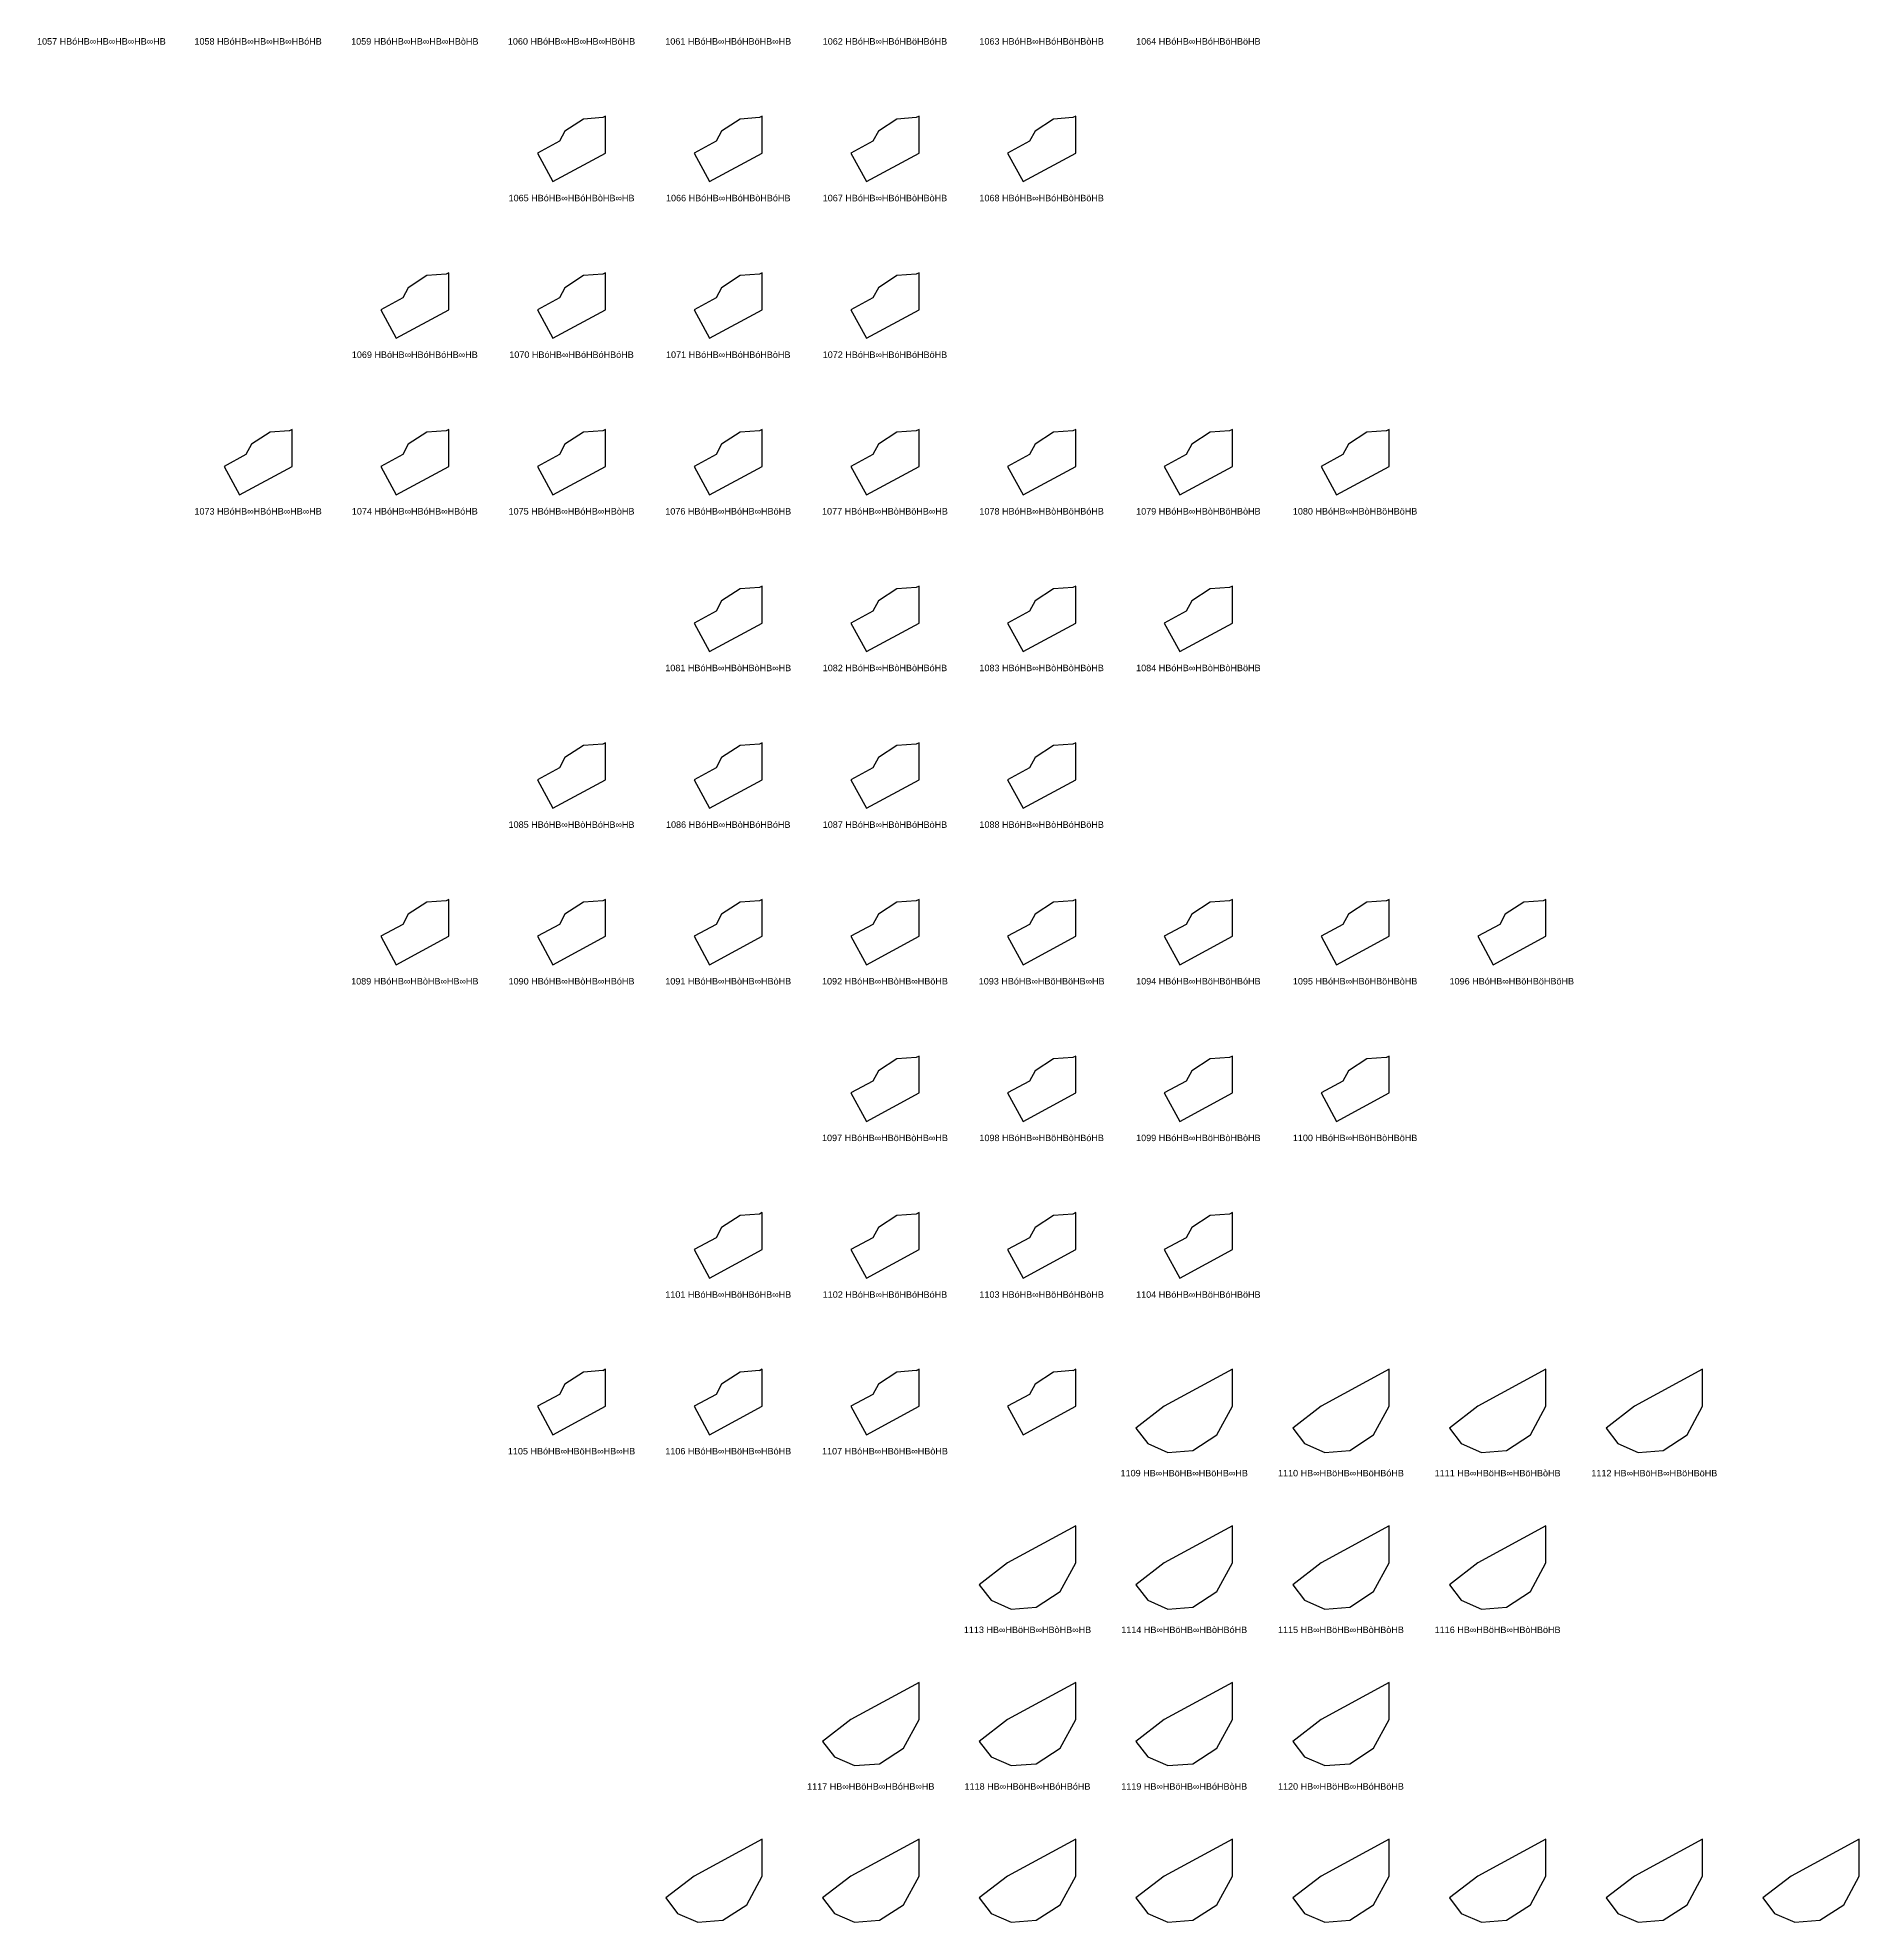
# Model space of a CAD drawing. Header units: millimetres. Extents: x 122552 to 1654769, y -10280102 to 62068.
# Drawn here: x 1289417 to 1599173, y -8985962 to -8665352 of the extents above; entities that cross this region are included whole.
import ezdxf
from ezdxf.enums import TextEntityAlignment as Align

# ---------------------------------------------------------------- set-up
doc = ezdxf.new("R2010")
doc.units = ezdxf.units.MM
doc.styles.add('Arial', font='arial_0.ttf')

msp = doc.modelspace()

# ---------------------------------------------------------------- linework, layer by layer
for points in [[(1377032, -8689842), (1385983, -8684984), (1385983, -8678696), (1385505, -8678955), (1385503, -8678926), (1382215, -8679187), (1379069, -8681232), (1378133, -8682956), (1374396, -8684984)], [(1403681, -8689842), (1412632, -8684984), (1412632, -8678696), (1412154, -8678955), (1412151, -8678926), (1408864, -8679187), (1405717, -8681232), (1404781, -8682956), (1401045, -8684984)], [(1430330, -8689842), (1439281, -8684984), (1439281, -8678696), (1438802, -8678955), (1438800, -8678926), (1435512, -8679187), (1432366, -8681232), (1431430, -8682956), (1427693, -8684984)], [(1456978, -8689842), (1465929, -8684984), (1465929, -8678696), (1465451, -8678955), (1465449, -8678926), (1462161, -8679187), (1459015, -8681232), (1458079, -8682956), (1454342, -8684984)], [(1350384, -8716491), (1359335, -8711633), (1359335, -8705345), (1358856, -8705604), (1358854, -8705575), (1355566, -8705835), (1352420, -8707880), (1351484, -8709605), (1347747, -8711633)], [(1377032, -8716491), (1385983, -8711633), (1385983, -8705345), (1385505, -8705604), (1385503, -8705575), (1382215, -8705835), (1379069, -8707880), (1378133, -8709605), (1374396, -8711633)], [(1403681, -8716491), (1412632, -8711633), (1412632, -8705345), (1412154, -8705604), (1412151, -8705575), (1408864, -8705835), (1405717, -8707880), (1404781, -8709605), (1401045, -8711633)], [(1430330, -8716491), (1439281, -8711633), (1439281, -8705345), (1438802, -8705604), (1438800, -8705575), (1435512, -8705835), (1432366, -8707880), (1431430, -8709605), (1427693, -8711633)], [(1323735, -8743139), (1332686, -8738282), (1332686, -8731993), (1332208, -8732253), (1332205, -8732223), (1328918, -8732484), (1325771, -8734529), (1324835, -8736254), (1321099, -8738282)], [(1350384, -8743139), (1359335, -8738282), (1359335, -8731993), (1358856, -8732253), (1358854, -8732223), (1355566, -8732484), (1352420, -8734529), (1351484, -8736254), (1347747, -8738282)], [(1377032, -8743139), (1385983, -8738282), (1385983, -8731993), (1385505, -8732253), (1385503, -8732223), (1382215, -8732484), (1379069, -8734529), (1378133, -8736254), (1374396, -8738282)], [(1403681, -8743139), (1412632, -8738282), (1412632, -8731993), (1412154, -8732253), (1412151, -8732223), (1408864, -8732484), (1405717, -8734529), (1404781, -8736254), (1401045, -8738282)], [(1430330, -8743139), (1439281, -8738282), (1439281, -8731993), (1438802, -8732253), (1438800, -8732223), (1435512, -8732484), (1432366, -8734529), (1431430, -8736254), (1427693, -8738282)], [(1456978, -8743139), (1465929, -8738282), (1465929, -8731993), (1465451, -8732253), (1465449, -8732223), (1462161, -8732484), (1459015, -8734529), (1458079, -8736254), (1454342, -8738282)], [(1483627, -8743139), (1492578, -8738282), (1492578, -8731993), (1492100, -8732253), (1492097, -8732223), (1488810, -8732484), (1485663, -8734529), (1484727, -8736254), (1480991, -8738282)], [(1510276, -8743139), (1519227, -8738282), (1519227, -8731993), (1518748, -8732253), (1518746, -8732223), (1515458, -8732484), (1512312, -8734529), (1511376, -8736254), (1507639, -8738282)], [(1403681, -8769788), (1412632, -8764930), (1412632, -8758642), (1412154, -8758901), (1412151, -8758872), (1408864, -8759133), (1405717, -8761178), (1404781, -8762902), (1401045, -8764930)], [(1430330, -8769788), (1439281, -8764930), (1439281, -8758642), (1438802, -8758901), (1438800, -8758872), (1435512, -8759133), (1432366, -8761178), (1431430, -8762902), (1427693, -8764930)], [(1456978, -8769788), (1465929, -8764930), (1465929, -8758642), (1465451, -8758901), (1465449, -8758872), (1462161, -8759133), (1459015, -8761178), (1458079, -8762902), (1454342, -8764930)], [(1483627, -8769788), (1492578, -8764930), (1492578, -8758642), (1492100, -8758901), (1492097, -8758872), (1488810, -8759133), (1485663, -8761178), (1484727, -8762902), (1480991, -8764930)], [(1377032, -8796437), (1385983, -8791579), (1385983, -8785291), (1385505, -8785550), (1385503, -8785521), (1382215, -8785781), (1379069, -8787826), (1378133, -8789551), (1374396, -8791579)], [(1403681, -8796437), (1412632, -8791579), (1412632, -8785291), (1412154, -8785550), (1412151, -8785521), (1408864, -8785781), (1405717, -8787826), (1404781, -8789551), (1401045, -8791579)], [(1430330, -8796437), (1439281, -8791579), (1439281, -8785291), (1438802, -8785550), (1438800, -8785521), (1435512, -8785781), (1432366, -8787826), (1431430, -8789551), (1427693, -8791579)], [(1456978, -8796437), (1465929, -8791579), (1465929, -8785291), (1465451, -8785550), (1465449, -8785521), (1462161, -8785781), (1459015, -8787826), (1458079, -8789551), (1454342, -8791579)], [(1350384, -8823085), (1359335, -8818228), (1359335, -8811939), (1358856, -8812199), (1358854, -8812169), (1355566, -8812430), (1352420, -8814475), (1351484, -8816200), (1347747, -8818228)], [(1377032, -8823085), (1385983, -8818228), (1385983, -8811939), (1385505, -8812199), (1385503, -8812169), (1382215, -8812430), (1379069, -8814475), (1378133, -8816200), (1374396, -8818228)], [(1403681, -8823085), (1412632, -8818228), (1412632, -8811939), (1412154, -8812199), (1412151, -8812169), (1408864, -8812430), (1405717, -8814475), (1404781, -8816200), (1401045, -8818228)], [(1430330, -8823085), (1439281, -8818228), (1439281, -8811939), (1438802, -8812199), (1438800, -8812169), (1435512, -8812430), (1432366, -8814475), (1431430, -8816200), (1427693, -8818228)], [(1456978, -8823085), (1465929, -8818228), (1465929, -8811939), (1465451, -8812199), (1465449, -8812169), (1462161, -8812430), (1459015, -8814475), (1458079, -8816200), (1454342, -8818228)], [(1483627, -8823085), (1492578, -8818228), (1492578, -8811939), (1492100, -8812199), (1492097, -8812169), (1488810, -8812430), (1485663, -8814475), (1484727, -8816200), (1480991, -8818228)], [(1510276, -8823085), (1519227, -8818228), (1519227, -8811939), (1518748, -8812199), (1518746, -8812169), (1515458, -8812430), (1512312, -8814475), (1511376, -8816200), (1507639, -8818228)], [(1536924, -8823085), (1545875, -8818228), (1545875, -8811939), (1545397, -8812199), (1545395, -8812169), (1542107, -8812430), (1538961, -8814475), (1538025, -8816200), (1534288, -8818228)], [(1430330, -8849734), (1439281, -8844876), (1439281, -8838588), (1438802, -8838847), (1438800, -8838818), (1435512, -8839079), (1432366, -8841124), (1431430, -8842848), (1427693, -8844876)], [(1456978, -8849734), (1465929, -8844876), (1465929, -8838588), (1465451, -8838847), (1465449, -8838818), (1462161, -8839079), (1459015, -8841124), (1458079, -8842848), (1454342, -8844876)], [(1483627, -8849734), (1492578, -8844876), (1492578, -8838588), (1492100, -8838847), (1492097, -8838818), (1488810, -8839079), (1485663, -8841124), (1484727, -8842848), (1480991, -8844876)], [(1510276, -8849734), (1519227, -8844876), (1519227, -8838588), (1518748, -8838847), (1518746, -8838818), (1515458, -8839079), (1512312, -8841124), (1511376, -8842848), (1507639, -8844876)], [(1403681, -8876383), (1412632, -8871525), (1412632, -8865237), (1412154, -8865496), (1412151, -8865467), (1408864, -8865727), (1405717, -8867772), (1404781, -8869497), (1401045, -8871525)], [(1430330, -8876383), (1439281, -8871525), (1439281, -8865237), (1438802, -8865496), (1438800, -8865467), (1435512, -8865727), (1432366, -8867772), (1431430, -8869497), (1427693, -8871525)], [(1456978, -8876383), (1465929, -8871525), (1465929, -8865237), (1465451, -8865496), (1465449, -8865467), (1462161, -8865727), (1459015, -8867772), (1458079, -8869497), (1454342, -8871525)], [(1483627, -8876383), (1492578, -8871525), (1492578, -8865237), (1492100, -8865496), (1492097, -8865467), (1488810, -8865727), (1485663, -8867772), (1484727, -8869497), (1480991, -8871525)], [(1377032, -8903031), (1385983, -8898174), (1385983, -8891885), (1385505, -8892145), (1385503, -8892115), (1382215, -8892376), (1379069, -8894421), (1378133, -8896146), (1374396, -8898174)], [(1403681, -8903031), (1412632, -8898174), (1412632, -8891885), (1412154, -8892145), (1412151, -8892115), (1408864, -8892376), (1405717, -8894421), (1404781, -8896146), (1401045, -8898174)], [(1430330, -8903031), (1439281, -8898174), (1439281, -8891885), (1438802, -8892145), (1438800, -8892115), (1435512, -8892376), (1432366, -8894421), (1431430, -8896146), (1427693, -8898174)], [(1456978, -8903031), (1465929, -8898174), (1465929, -8891885), (1465451, -8892145), (1465449, -8892115), (1462161, -8892376), (1459015, -8894421), (1458079, -8896146), (1454342, -8898174)], [(1492578, -8891885), (1480991, -8898174), (1476173, -8901878), (1478183, -8904493), (1481613, -8906016), (1485869, -8905679), (1489942, -8903031), (1492578, -8898174)], [(1519227, -8891885), (1507639, -8898174), (1502822, -8901878), (1504832, -8904493), (1508261, -8906016), (1512517, -8905679), (1516590, -8903031), (1519227, -8898174)], [(1545875, -8891885), (1534288, -8898174), (1529470, -8901878), (1531481, -8904493), (1534910, -8906016), (1539166, -8905679), (1543239, -8903031), (1545875, -8898174)], [(1572524, -8891885), (1560937, -8898174), (1556119, -8901878), (1558129, -8904493), (1561559, -8906016), (1565815, -8905679), (1569888, -8903031), (1572524, -8898174)], [(1465929, -8918534), (1454342, -8924822), (1449524, -8928527), (1451535, -8931141), (1454964, -8932665), (1459220, -8932327), (1463293, -8929680), (1465929, -8924822)], [(1492578, -8918534), (1480991, -8924822), (1476173, -8928527), (1478183, -8931141), (1481613, -8932665), (1485869, -8932327), (1489942, -8929680), (1492578, -8924822)], [(1519227, -8918534), (1507639, -8924822), (1502822, -8928527), (1504832, -8931141), (1508261, -8932665), (1512517, -8932327), (1516590, -8929680), (1519227, -8924822)], [(1545875, -8918534), (1534288, -8924822), (1529470, -8928527), (1531481, -8931141), (1534910, -8932665), (1539166, -8932327), (1543239, -8929680), (1545875, -8924822)], [(1439281, -8945183), (1427693, -8951471), (1422876, -8955175), (1424886, -8957790), (1428315, -8959314), (1432571, -8958976), (1436644, -8956329), (1439281, -8951471)], [(1465929, -8945183), (1454342, -8951471), (1449524, -8955175), (1451535, -8957790), (1454964, -8959314), (1459220, -8958976), (1463293, -8956329), (1465929, -8951471)], [(1492578, -8945183), (1480991, -8951471), (1476173, -8955175), (1478183, -8957790), (1481613, -8959314), (1485869, -8958976), (1489942, -8956329), (1492578, -8951471)], [(1519227, -8945183), (1507639, -8951471), (1502822, -8955175), (1504832, -8957790), (1508261, -8959314), (1512517, -8958976), (1516590, -8956329), (1519227, -8951471)], [(1412632, -8971831), (1401045, -8978120), (1396227, -8981824), (1398237, -8984439), (1401667, -8985962), (1405923, -8985625), (1409996, -8982977), (1412632, -8978120)], [(1439281, -8971831), (1427693, -8978120), (1422876, -8981824), (1424886, -8984439), (1428315, -8985962), (1432571, -8985625), (1436644, -8982977), (1439281, -8978120)], [(1465929, -8971831), (1454342, -8978120), (1449524, -8981824), (1451535, -8984439), (1454964, -8985962), (1459220, -8985625), (1463293, -8982977), (1465929, -8978120)], [(1492578, -8971831), (1480991, -8978120), (1476173, -8981824), (1478183, -8984439), (1481613, -8985962), (1485869, -8985625), (1489942, -8982977), (1492578, -8978120)], [(1519227, -8971831), (1507639, -8978120), (1502822, -8981824), (1504832, -8984439), (1508261, -8985962), (1512517, -8985625), (1516590, -8982977), (1519227, -8978120)], [(1545875, -8971831), (1534288, -8978120), (1529470, -8981824), (1531481, -8984439), (1534910, -8985962), (1539166, -8985625), (1543239, -8982977), (1545875, -8978120)], [(1572524, -8971831), (1560937, -8978120), (1556119, -8981824), (1558129, -8984439), (1561559, -8985962), (1565815, -8985625), (1569888, -8982977), (1572524, -8978120)], [(1599173, -8971831), (1587585, -8978120), (1582768, -8981824), (1584778, -8984439), (1588207, -8985962), (1592463, -8985625), (1596536, -8982977), (1599173, -8978120)]]:
    msp.add_lwpolyline(points, close=True)

# ---------------------------------------------------------------- texts
at = {"style": 'Arial'}
for s, p in [('1057 HBóHB∞HB∞HB∞HB∞HB', (1300244, -8665980)), ('1058 HBóHB∞HB∞HB∞HBóHB', (1326892, -8665980)), ('1059 HBóHB∞HB∞HB∞HBòHB', (1353541, -8665980)), ('1060 HBóHB∞HB∞HB∞HBöHB', (1380190, -8665980)), ('1061 HBóHB∞HBóHBöHB∞HB', (1406838, -8665980)), ('1062 HBóHB∞HBóHBöHBóHB', (1433487, -8665980)), ('1063 HBóHB∞HBóHBöHBòHB', (1460136, -8665980)), ('1064 HBóHB∞HBóHBöHBöHB', (1486784, -8665980)), ('1065 HBóHB∞HBóHBòHB∞HB', (1380190, -8692628)), ('1066 HBóHB∞HBóHBòHBóHB', (1406838, -8692628)), ('1067 HBóHB∞HBóHBòHBòHB', (1433487, -8692628)), ('1068 HBóHB∞HBóHBòHBöHB', (1460136, -8692628)), ('1069 HBóHB∞HBóHBóHB∞HB', (1353541, -8719277)), ('1070 HBóHB∞HBóHBóHBóHB', (1380190, -8719277)), ('1071 HBóHB∞HBóHBóHBòHB', (1406838, -8719277)), ('1072 HBóHB∞HBóHBóHBöHB', (1433487, -8719277)), ('1073 HBóHB∞HBóHB∞HB∞HB', (1326892, -8745926)), ('1074 HBóHB∞HBóHB∞HBóHB', (1353541, -8745926)), ('1075 HBóHB∞HBóHB∞HBòHB', (1380190, -8745926)), ('1076 HBóHB∞HBóHB∞HBöHB', (1406838, -8745926)), ('1077 HBóHB∞HBòHBöHB∞HB', (1433487, -8745926)), ('1078 HBóHB∞HBòHBöHBóHB', (1460136, -8745926)), ('1079 HBóHB∞HBòHBöHBòHB', (1486784, -8745926)), ('1080 HBóHB∞HBòHBöHBöHB', (1513433, -8745926)), ('1081 HBóHB∞HBòHBòHB∞HB', (1406838, -8772574)), ('1082 HBóHB∞HBòHBòHBóHB', (1433487, -8772574)), ('1083 HBóHB∞HBòHBòHBòHB', (1460136, -8772574)), ('1084 HBóHB∞HBòHBòHBöHB', (1486784, -8772574)), ('1085 HBóHB∞HBòHBóHB∞HB', (1380190, -8799223)), ('1086 HBóHB∞HBòHBóHBóHB', (1406838, -8799223)), ('1087 HBóHB∞HBòHBóHBòHB', (1433487, -8799223)), ('1088 HBóHB∞HBòHBóHBöHB', (1460136, -8799223)), ('1089 HBóHB∞HBòHB∞HB∞HB', (1353541, -8825872)), ('1090 HBóHB∞HBòHB∞HBóHB', (1380190, -8825872)), ('1091 HBóHB∞HBòHB∞HBòHB', (1406838, -8825872)), ('1092 HBóHB∞HBòHB∞HBöHB', (1433487, -8825872)), ('1093 HBóHB∞HBöHBöHB∞HB', (1460136, -8825872)), ('1094 HBóHB∞HBöHBöHBóHB', (1486784, -8825872)), ('1095 HBóHB∞HBöHBöHBòHB', (1513433, -8825872)), ('1096 HBóHB∞HBöHBöHBöHB', (1540082, -8825872)), ('1097 HBóHB∞HBöHBòHB∞HB', (1433487, -8852520)), ('1098 HBóHB∞HBöHBòHBóHB', (1460136, -8852520)), ('1099 HBóHB∞HBöHBòHBòHB', (1486784, -8852520)), ('1100 HBóHB∞HBöHBòHBöHB', (1513433, -8852520)), ('1101 HBóHB∞HBöHBóHB∞HB', (1406838, -8879169)), ('1102 HBóHB∞HBöHBóHBóHB', (1433487, -8879169)), ('1103 HBóHB∞HBöHBóHBòHB', (1460136, -8879169)), ('1104 HBóHB∞HBöHBóHBöHB', (1486784, -8879169)), ('1105 HBóHB∞HBöHB∞HB∞HB', (1380190, -8905818)), ('1106 HBóHB∞HBöHB∞HBóHB', (1406838, -8905818)), ('1107 HBóHB∞HBöHB∞HBòHB', (1433487, -8905818)), ('1109 HB∞HBöHB∞HBöHB∞HB', (1484375, -8909549)), ('1110 HB∞HBöHB∞HBöHBóHB', (1511024, -8909549)), ('1111 HB∞HBöHB∞HBöHBòHB', (1537673, -8909549)), ('1112 HB∞HBöHB∞HBöHBöHB', (1564321, -8909549)), ('1113 HB∞HBöHB∞HBòHB∞HB', (1457727, -8936198)), ('1114 HB∞HBöHB∞HBòHBóHB', (1484375, -8936198)), ('1115 HB∞HBöHB∞HBòHBòHB', (1511024, -8936198)), ('1116 HB∞HBöHB∞HBòHBöHB', (1537673, -8936198)), ('1117 HB∞HBöHB∞HBóHB∞HB', (1431078, -8962846)), ('1118 HB∞HBöHB∞HBóHBóHB', (1457727, -8962846)), ('1119 HB∞HBöHB∞HBóHBòHB', (1484375, -8962846)), ('1120 HB∞HBöHB∞HBóHBöHB', (1511024, -8962846))]:
    msp.add_text(s, height=1100, dxfattribs=at).set_placement(p, align=Align.MIDDLE_CENTER)

doc.saveas('drawing.dxf')
